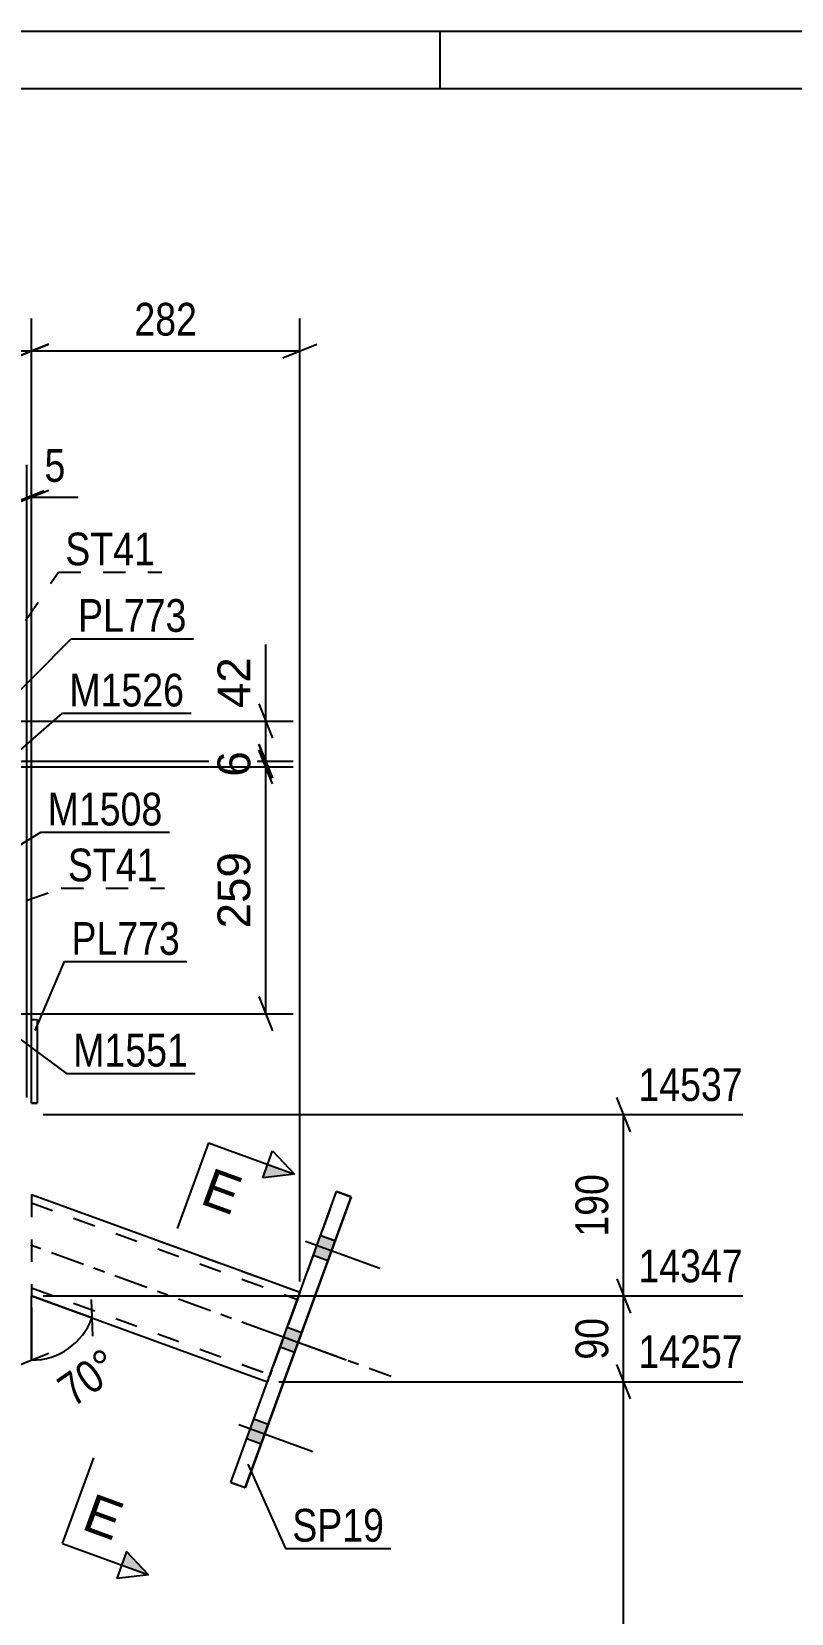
# Model space of a CAD drawing. Header units: millimetres. Extents: x -130 to 464, y -170 to 250.
# Drawn here: x 218.1 to 284.6, y 112 to 250.4 of the extents above; entities that cross this region are included whole.
import ezdxf

# ---------------------------------------------------------------- set-up
doc = ezdxf.new("R2010")
doc.units = ezdxf.units.MM
doc.linetypes.add('DXK_LINE_DOT2', pattern=[3.9198, 1.9599, -1.9599])
doc.linetypes.add('DXK_LINE_DOT3', pattern=[5.9187, 2.979, -0.9799, 0.9799, -0.9799])
doc.styles.add('Arial', font='ARIAL.TTF', dxfattribs={"height": 0.2})
doc.styles.add('Arial Narrow', font='ARIALN.TTF', dxfattribs={"height": 0.2})

# ---------------------------------------------------------------- blocks, each defined once
blk = doc.blocks.new('Unknown-284858639-1134')
at = {"color": 5, "linetype": 'Continuous'}
for p, q in [((463.84, 250.42), (-130.16, 250.42)), ((253.84, 245.42), (253.84, 250.42)), ((458.84, 245.42), (-125.16, 245.42))]:
    blk.add_line(p, q, dxfattribs=at)
blk = doc.blocks.new('Part-284858639-3448 - 3422')
at = {"color": 2, "linetype": 'Continuous'}
for p, q in [((218.09, 163.96), (218.59, 163.96)), ((218.59, 163.96), (218.59, 156.63)), ((218.59, 156.63), (218.09, 156.63)), ((218.09, 156.63), (218.59, 156.63))]:
    blk.add_line(p, q, dxfattribs=at)
at = {"color": 7, "linetype": 'DXK_LINE_DOT2'}
for p, q in [((218.09, 156.63), (218.09, 163.96)), ((218.09, 163.96), (218.59, 163.96)), ((218.09, 156.63), (218.09, 156.63)), ((218.59, 156.63), (218.59, 156.63)), ((218.59, 156.63), (218.59, 156.63))]:
    blk.add_line(p, q, dxfattribs=at)
blk = doc.blocks.new('Bolt-284858639-3584 - 3422')
at = {"linetype": 'Continuous'}
for points in [[(244.02, 142.87), (244.65, 144.6), (243.4, 145.05), (242.77, 143.33)], [(244.02, 142.87), (244.65, 144.6), (243.4, 145.05), (242.77, 143.33)], [(244.02, 142.87), (244.65, 144.59), (243.4, 145.05), (242.77, 143.33)], [(241.1, 134.85), (241.73, 136.57), (240.47, 137.03), (239.85, 135.3)], [(241.1, 134.84), (241.73, 136.57), (240.47, 137.02), (239.85, 135.3)], [(238.18, 126.82), (238.81, 128.54), (237.55, 129), (236.93, 127.28)], [(238.18, 126.82), (238.81, 128.54), (237.55, 129), (236.93, 127.28)], [(238.18, 126.82), (238.81, 128.54), (237.55, 129), (236.93, 127.27)]]:
    blk.add_hatch(color=1, dxfattribs=at).paths.add_polyline_path(points)
at = {"color": 1, "linetype": 'Continuous'}
for p, q in [((242.06, 144.56), (248.56, 142.2)), ((242.06, 144.56), (248.56, 142.2)), ((242.06, 144.56), (248.56, 142.19)), ((243.4, 145.05), (244.65, 144.6)), ((243.4, 145.05), (244.65, 144.6)), ((243.4, 145.05), (244.65, 144.59)), ((242.77, 143.33), (244.02, 142.87)), ((242.77, 143.33), (244.02, 142.87)), ((242.77, 143.33), (244.02, 142.87)), ((239.14, 136.54), (245.64, 134.17)), ((239.14, 136.53), (245.64, 134.17)), ((240.47, 137.03), (241.73, 136.57)), ((240.47, 137.02), (241.73, 136.57)), ((239.85, 135.3), (241.1, 134.85)), ((239.85, 135.3), (241.1, 134.84)), ((237.55, 129), (238.81, 128.54)), ((237.55, 129), (238.81, 128.54)), ((237.55, 129), (238.81, 128.54)), ((236.22, 128.51), (242.72, 126.14)), ((236.22, 128.51), (242.72, 126.14)), ((236.22, 128.51), (242.72, 126.14)), ((236.93, 127.28), (238.18, 126.82)), ((236.93, 127.28), (238.18, 126.82)), ((236.93, 127.27), (238.18, 126.82))]:
    blk.add_line(p, q, dxfattribs=at)
blk = doc.blocks.new('Part-284858639-3607 - 3422')
at = {"color": 2, "linetype": 'Continuous'}
for p, q in [((218.09, 148.63), (241.59, 140.08)), ((218.09, 139.76), (238.74, 132.25)), ((218.09, 139.76), (238.74, 132.25))]:
    blk.add_line(p, q, dxfattribs=at)
at = {"color": 7, "linetype": 'DXK_LINE_DOT2'}
for p, q in [((218.09, 148.63), (218.09, 139.76)), ((218.09, 148.63), (241.59, 140.08)), ((218.09, 147.92), (241.36, 139.45)), ((218.09, 147.92), (241.36, 139.45)), ((218.09, 140.47), (238.96, 132.88)), ((218.09, 140.47), (238.96, 132.87)), ((241.55, 139.98), (241.45, 139.71)), ((241.45, 139.71), (241.55, 139.98)), ((241.59, 140.08), (241.55, 139.98)), ((241.55, 139.98), (241.59, 140.08)), ((241.59, 140.08), (241.59, 140.08)), ((241.36, 139.45), (239.02, 133.02)), ((241.3, 139.31), (239.02, 133.02)), ((241.22, 139.07), (239.11, 133.26)), ((241.22, 139.07), (239.11, 133.26)), ((241.22, 139.07), (241.34, 139.41)), ((241.29, 139.27), (241.22, 139.07)), ((241.34, 139.4), (241.29, 139.27)), ((241.45, 139.71), (241.3, 139.31)), ((241.34, 139.41), (241.36, 139.45)), ((241.36, 139.45), (241.34, 139.4)), ((241.36, 139.45), (241.45, 139.71)), ((241.36, 139.45), (241.36, 139.45)), ((239.02, 133.02), (238.87, 132.62)), ((238.87, 132.61), (239.02, 133.02)), ((238.98, 132.92), (238.96, 132.87)), ((238.96, 132.88), (238.98, 132.92)), ((239.11, 133.26), (238.98, 132.92)), ((238.98, 132.92), (239.03, 133.06)), ((239.03, 133.06), (239.11, 133.26)), ((238.77, 132.34), (238.74, 132.25)), ((238.74, 132.25), (238.77, 132.34)), ((238.74, 132.25), (238.74, 132.25)), ((238.74, 132.25), (238.74, 132.25)), ((238.87, 132.62), (238.77, 132.34)), ((238.77, 132.34), (238.87, 132.61)), ((238.96, 132.87), (238.96, 132.88))]:
    blk.add_line(p, q, dxfattribs=at)
at = {"color": 7, "linetype": 'DXK_LINE_DOT3'}
blk.add_line((208.7, 147.62), (249.56, 132.74), dxfattribs=at)
blk = doc.blocks.new('Part-284858639-3538 - 3422')
at = {"color": 2, "linetype": 'Continuous'}
for p, q in [((235.53, 123.44), (244.79, 148.89)), ((236.78, 122.99), (246.05, 148.44)), ((246.05, 148.43), (236.78, 122.98)), ((246.05, 148.44), (244.79, 148.89)), ((246.04, 148.43), (246.05, 148.43)), ((246.05, 148.43), (246.05, 148.44)), ((236.78, 122.98), (235.53, 123.44)), ((235.53, 123.44), (235.53, 123.44)), ((235.53, 123.44), (235.53, 123.44)), ((235.53, 123.44), (236.78, 122.99)), ((236.78, 122.98), (236.78, 122.99))]:
    blk.add_line(p, q, dxfattribs=at)
at = {"color": 7, "linetype": 'DXK_LINE_DOT2'}
for p, q in [((235.53, 123.44), (244.79, 148.89)), ((244.79, 148.89), (246.04, 148.43)), ((244.79, 148.89), (244.79, 148.89))]:
    blk.add_line(p, q, dxfattribs=at)
blk = doc.blocks.new('StraightDimension-284858639-6621 - 3422')
at = {"color": 7, "linetype": 'Continuous'}
for p, q in [((218.09, 156.62), (218.09, 225.32)), ((241.57, 141.03), (241.57, 225.32)), ((219.59, 223.07), (216.59, 221.87)), ((240.07, 221.87), (243.07, 223.07)), ((218.09, 222.47), (241.57, 222.47))]:
    blk.add_line(p, q, dxfattribs=at)
at = {"color": 0}
blk.add_wipeout([(233.17, 223.22), (233.17, 227.42), (226.49, 227.42), (226.49, 223.22)], dxfattribs=at)
at = {"color": 3, "style": 'Arial Narrow'}
blk.add_text('282', height=2.863, dxfattribs=at).set_placement((227.09, 223.82))
blk = doc.blocks.new('StraightDimension-284858639-6622 - 3422')
at = {"color": 7, "linetype": 'Continuous'}
for p, q in [((176.43, 156.62), (176.43, 225.32)), ((218.09, 156.62), (218.09, 225.32)), ((177.93, 223.07), (174.93, 221.87)), ((216.59, 221.87), (219.59, 223.07)), ((176.43, 222.47), (218.09, 222.47))]:
    blk.add_line(p, q, dxfattribs=at)
at = {"color": 0}
blk.add_wipeout([(200.6, 223.22), (200.6, 227.42), (193.92, 227.42), (193.92, 223.22)], dxfattribs=at)
at = {"color": 3, "style": 'Arial Narrow'}
blk.add_text('500', height=2.863, dxfattribs=at).set_placement((194.52, 223.82))
blk = doc.blocks.new('AngleDimension-284858639-3965 - 3422')
at = {"color": 7, "linetype": 'Continuous'}
for p, q in [((223.37, 137.84), (218.09, 139.76)), ((218.09, 134.15), (218.09, 139.76)), ((218.09, 138.76), (218.09, 134.15)), ((223.32, 139.46), (223.42, 136.23)), ((216.59, 133.55), (219.59, 134.75))]:
    blk.add_line(p, q, dxfattribs=at)
blk.add_arc((218.09, 139.76), 5.62, 270, 340, dxfattribs=at)
at = {"color": 0}
blk.add_wipeout([(226.89, 132.84), (224.48, 136.28), (219.19, 132.57), (221.6, 129.13)], dxfattribs=at)
at = {"color": 3, "style": 'Arial Narrow'}
blk.add_text('70°', height=2.863, rotation=35.002, dxfattribs=at).set_placement((221.74, 129.97))
blk = doc.blocks.new('StraightDimension-284858639-4035 - 3422')
at = {"color": 7, "linetype": 'Continuous'}
for p, q in [((217.68, 157.13), (217.68, 212.52)), ((218.09, 156.63), (218.09, 212.52)), ((216.18, 209.07), (219.18, 210.27)), ((219.59, 210.27), (216.59, 209.07)), ((217.68, 209.67), (218.09, 209.67)), ((218.09, 209.67), (222.17, 209.67)), ((218.09, 209.67), (222.17, 209.67))]:
    blk.add_line(p, q, dxfattribs=at)
at = {"color": 0}
blk.add_wipeout([(221.65, 210.42), (221.65, 214.62), (218.62, 214.62), (218.62, 210.42)], dxfattribs=at)
at = {"color": 3, "style": 'Arial Narrow'}
blk.add_text('5', height=2.86, dxfattribs=at).set_placement((219.22, 211.02))
blk = doc.blocks.new('StraightDimension-284858639-6463 - 3422')
at = {"color": 7, "linetype": 'Continuous'}
for p, q in [((238.58, 190.08), (238.58, 196.78)), ((238.58, 190.08), (238.58, 196.78)), ((237.98, 191.58), (239.18, 188.58)), ((200.22, 190.08), (240.98, 190.08)), ((238.58, 186.57), (238.58, 190.08)), ((239.18, 185.07), (237.98, 188.07)), ((216.39, 186.57), (240.98, 186.57))]:
    blk.add_line(p, q, dxfattribs=at)
at = {"color": 0}
blk.add_wipeout([(237.83, 196.26), (233.63, 196.26), (233.63, 190.61), (237.83, 190.61)], dxfattribs=at)
at = {"color": 3, "style": 'Arial'}
blk.add_text('42', height=2.865, rotation=90.0002, dxfattribs=at).set_placement((237.23, 191.21))
blk = doc.blocks.new('StraightDimension-284858639-6464 - 3422')
at = {"color": 7, "linetype": 'Continuous'}
for p, q in [((237.98, 188.07), (239.18, 185.07)), ((239.18, 184.57), (237.98, 187.57)), ((216.39, 186.57), (240.98, 186.57)), ((216.89, 186.07), (240.98, 186.07)), ((238.58, 186.07), (238.58, 186.57))]:
    blk.add_line(p, q, dxfattribs=at)
at = {"color": 0}
blk.add_wipeout([(237.83, 188.03), (233.63, 188.03), (233.63, 184.61), (237.83, 184.61)], dxfattribs=at)
at = {"color": 3, "style": 'Arial'}
blk.add_text('6', height=2.87, rotation=90.0002, dxfattribs=at).set_placement((237.23, 185.21))
blk = doc.blocks.new('StraightDimension-284858639-6465 - 3422')
at = {"color": 7, "linetype": 'Continuous'}
for p, q in [((239.18, 184.57), (237.98, 187.57)), ((216.89, 186.07), (240.98, 186.07)), ((238.58, 164.46), (238.58, 186.07)), ((237.98, 165.96), (239.18, 162.96)), ((216.89, 164.46), (240.98, 164.46))]:
    blk.add_line(p, q, dxfattribs=at)
at = {"color": 0}
blk.add_wipeout([(237.83, 179.2), (233.63, 179.2), (233.63, 171.33), (237.83, 171.33)], dxfattribs=at)
at = {"color": 3, "style": 'Arial'}
blk.add_text('259', height=2.865, rotation=90.0002, dxfattribs=at).set_placement((237.23, 171.93))
blk = doc.blocks.new('StraightDimension-284858639-9737 - 3422')
at = {"color": 7, "linetype": 'Continuous'}
for p, q in [((270.51, 154.13), (269.31, 157.13)), ((219.09, 155.63), (280.35, 155.63)), ((269.91, 139.76), (269.91, 155.63)), ((269.31, 141.26), (270.51, 138.26)), ((219.09, 139.76), (280.35, 139.76))]:
    blk.add_line(p, q, dxfattribs=at)
at = {"color": 0}
blk.add_wipeout([(269.16, 151.04), (264.96, 151.04), (264.96, 144.35), (269.16, 144.35)], dxfattribs=at)
at = {"color": 3, "style": 'Arial Narrow'}
blk.add_text('190', height=2.863, rotation=90.0002, dxfattribs=at).set_placement((268.56, 144.95))
at = {"color": 0, "linetype": 'Continuous'}
blk.add_wipeout([(280.95, 156.23), (280.95, 160.43), (270.61, 160.43), (270.61, 156.23)], dxfattribs=at)
at = {"color": 3, "linetype": 'Continuous', "style": 'Arial Narrow'}
blk.add_text('14537', height=2.863, dxfattribs=at).set_placement((271.21, 156.83))
blk = doc.blocks.new('StraightDimension-284858639-9738 - 3422')
at = {"color": 7, "linetype": 'Continuous'}
for p, q in [((269.31, 141.26), (270.51, 138.26)), ((219.09, 139.76), (280.35, 139.76)), ((269.91, 132.25), (269.91, 139.76)), ((270.51, 130.75), (269.31, 133.75)), ((239.74, 132.25), (280.35, 132.25))]:
    blk.add_line(p, q, dxfattribs=at)
at = {"color": 0, "linetype": 'Continuous'}
blk.add_wipeout([(280.95, 140.36), (280.95, 144.56), (270.61, 144.56), (270.61, 140.36)], dxfattribs=at)
at = {"color": 0}
blk.add_wipeout([(269.16, 138.43), (264.96, 138.43), (264.96, 133.58), (269.16, 133.58)], dxfattribs=at)
at = {"color": 3, "linetype": 'Continuous', "style": 'Arial Narrow'}
blk.add_text('14347', height=2.863, dxfattribs=at).set_placement((271.21, 140.96))
at = {"color": 3, "style": 'Arial Narrow'}
blk.add_text('90', height=2.863, rotation=90.0002, dxfattribs=at).set_placement((268.56, 134.18))
blk = doc.blocks.new('StraightDimension-284858639-9739 - 3422')
at = {"color": 7, "linetype": 'Continuous'}
for p, q in [((270.51, 130.75), (269.31, 133.75)), ((239.74, 132.25), (280.35, 132.25)), ((269.91, 61.1), (269.91, 132.25)), ((269.31, 62.6), (270.51, 59.6)), ((219.09, 61.1), (280.35, 61.1))]:
    blk.add_line(p, q, dxfattribs=at)
at = {"color": 0}
blk.add_wipeout([(269.16, 100.93), (264.96, 100.93), (264.96, 92.42), (269.16, 92.42)], dxfattribs=at)
at = {"color": 3, "style": 'Arial Narrow'}
blk.add_text('3276', height=2.863, rotation=90.0002, dxfattribs=at).set_placement((268.56, 93.02))
at = {"color": 0, "linetype": 'Continuous'}
blk.add_wipeout([(280.95, 132.85), (280.95, 137.05), (270.61, 137.05), (270.61, 132.85)], dxfattribs=at)
at = {"color": 3, "linetype": 'Continuous', "style": 'Arial Narrow'}
blk.add_text('14257', height=2.863, dxfattribs=at).set_placement((271.21, 133.45))
blk = doc.blocks.new('Mark-284858639-3534 - 3422')
at = {"color": 0}
blk.add_wipeout([(248.95, 118.26), (248.95, 121.26), (240.91, 121.26), (240.91, 118.26)], dxfattribs=at)
blk.add_wipeout([(248.95, 118.26), (248.95, 121.26), (240.91, 121.26), (240.91, 118.26)], dxfattribs=at)
at = {"color": 30, "linetype": 'Continuous'}
for p, q in [((237.02, 125.05), (240.31, 117.66)), ((240.31, 117.66), (249.55, 117.66))]:
    blk.add_line(p, q, dxfattribs=at)
at = {"color": 3, "style": 'Arial Narrow'}
blk.add_text('SP19', height=2.863, dxfattribs=at).set_placement((240.91, 118.26))
blk = doc.blocks.new('Mark-284858639-3424 - 3422')
at = {"color": 0}
blk.add_wipeout([(229.55, 180.94), (229.55, 183.94), (219.5, 183.94), (219.5, 180.94)], dxfattribs=at)
blk.add_wipeout([(229.55, 180.94), (229.55, 183.94), (219.5, 183.94), (219.5, 180.94)], dxfattribs=at)
at = {"color": 30, "linetype": 'Continuous'}
for p, q in [((210.25, 175.1), (218.9, 180.34)), ((218.9, 180.34), (230.15, 180.34))]:
    blk.add_line(p, q, dxfattribs=at)
at = {"color": 3, "style": 'Arial Narrow'}
blk.add_text('M1508', height=2.863, dxfattribs=at).set_placement((219.5, 180.94))
blk = doc.blocks.new('Mark-284858639-3444 - 3422')
at = {"color": 0}
blk.add_wipeout([(231.09, 169.62), (231.09, 172.62), (221.58, 172.62), (221.58, 169.62)], dxfattribs=at)
blk.add_wipeout([(231.09, 169.62), (231.09, 172.62), (221.58, 172.62), (221.58, 169.62)], dxfattribs=at)
at = {"color": 30, "linetype": 'Continuous'}
for p, q in [((218.4, 163), (220.98, 169.02)), ((220.98, 169.02), (231.69, 169.02))]:
    blk.add_line(p, q, dxfattribs=at)
at = {"color": 3, "style": 'Arial Narrow'}
blk.add_text('PL773', height=2.863, dxfattribs=at).set_placement((221.58, 169.62))
blk = doc.blocks.new('Mark-284858639-3459 - 3422')
at = {"color": 0}
blk.add_wipeout([(231.8, 159.84), (231.8, 162.84), (221.74, 162.84), (221.74, 159.84)], dxfattribs=at)
blk.add_wipeout([(231.8, 159.84), (231.8, 162.84), (221.74, 162.84), (221.74, 159.84)], dxfattribs=at)
at = {"color": 30, "linetype": 'Continuous'}
for p, q in [((216.11, 162.96), (221.14, 159.24)), ((221.14, 159.24), (232.4, 159.24))]:
    blk.add_line(p, q, dxfattribs=at)
at = {"color": 3, "style": 'Arial Narrow'}
blk.add_text('M1551', height=2.863, dxfattribs=at).set_placement((221.74, 159.84))
blk = doc.blocks.new('Mark-284858639-3489 - 3422')
at = {"color": 0}
blk.add_wipeout([(231.66, 197.89), (231.66, 200.89), (222.16, 200.89), (222.16, 197.89)], dxfattribs=at)
blk.add_wipeout([(231.66, 197.89), (231.66, 200.89), (222.16, 200.89), (222.16, 197.89)], dxfattribs=at)
at = {"color": 30, "linetype": 'Continuous'}
for p, q in [((210.53, 186.18), (221.56, 197.29)), ((221.56, 197.29), (232.26, 197.29))]:
    blk.add_line(p, q, dxfattribs=at)
at = {"color": 3, "style": 'Arial Narrow'}
blk.add_text('PL773', height=2.863, dxfattribs=at).set_placement((222.16, 197.89))
blk = doc.blocks.new('Mark-284858639-3500 - 3422')
at = {"color": 0}
blk.add_wipeout([(231.45, 191.36), (231.45, 194.36), (221.4, 194.36), (221.4, 191.36)], dxfattribs=at)
blk.add_wipeout([(231.45, 191.36), (231.45, 194.36), (221.4, 194.36), (221.4, 191.36)], dxfattribs=at)
at = {"color": 30, "linetype": 'Continuous'}
for p, q in [((205.66, 177.56), (220.8, 190.76)), ((220.8, 190.76), (232.05, 190.76))]:
    blk.add_line(p, q, dxfattribs=at)
at = {"color": 3, "style": 'Arial Narrow'}
blk.add_text('M1526', height=2.863, dxfattribs=at).set_placement((221.4, 191.36))
blk = doc.blocks.new('SectionMark-284858639-4063 - 3422')
at = {"linetype": 'Continuous'}
for points in [[(238.32, 150.11), (238.75, 151.28), (241.1, 150.43)], [(225.98, 116.2), (226.41, 117.38), (228.33, 115.35)]]:
    blk.add_hatch(color=6, dxfattribs=at).paths.add_polyline_path(points)
at = {"color": 6, "linetype": 'Continuous'}
for p, q in [((238.32, 150.11), (239.18, 152.46)), ((239.18, 152.46), (241.1, 150.43)), ((241.1, 150.43), (238.32, 150.11)), ((226.41, 117.38), (225.55, 115.03)), ((228.33, 115.35), (226.41, 117.38)), ((228.33, 115.35), (225.55, 115.03))]:
    blk.add_line(p, q, dxfattribs=at)
at = {"color": 0, "linetype": 'Continuous'}
for points in [[(235.65, 146.82), (236.84, 150.11), (233.92, 151.18), (232.72, 147.89)], [(225.27, 118.32), (226.47, 121.61), (223.55, 122.67), (222.35, 119.39)]]:
    blk.add_wipeout(points, dxfattribs=at)
at = {"color": 6, "linetype": 'Continuous'}
for p, q in [((233.58, 153.16), (230.84, 145.65)), ((233.58, 153.16), (241.1, 150.43)), ((220.81, 118.08), (223.55, 125.6)), ((220.81, 118.08), (228.33, 115.35))]:
    blk.add_line(p, q, dxfattribs=at)
at = {"color": 3, "linetype": 'Continuous', "style": 'Arial'}
for p in [(232.72, 147.89), (222.35, 119.39)]:
    blk.add_text('E', height=3.34, rotation=-20.002, dxfattribs=at).set_placement(p)
blk = doc.blocks.new('Mark-284858639-9249 - 3422')
at = {"color": 0}
blk.add_wipeout([(228.89, 203.71), (228.89, 206.71), (221.04, 206.71), (221.04, 203.71)], dxfattribs=at)
blk.add_wipeout([(228.89, 203.71), (228.89, 206.71), (221.04, 206.71), (221.04, 203.71)], dxfattribs=at)
at = {"color": 30, "linetype": 'DXK_LINE_DOT2'}
for p, q in [((199.93, 172.93), (220.44, 203.11)), ((220.44, 203.11), (229.49, 203.11))]:
    blk.add_line(p, q, dxfattribs=at)
at = {"color": 3, "style": 'Arial Narrow'}
blk.add_text('ST41', height=2.863, dxfattribs=at).set_placement((221.04, 203.71))
blk = doc.blocks.new('Mark-284858639-9252 - 3422')
at = {"color": 0}
blk.add_wipeout([(229.13, 176.05), (229.13, 179.05), (221.27, 179.05), (221.27, 176.05)], dxfattribs=at)
blk.add_wipeout([(229.13, 176.05), (229.13, 179.05), (221.27, 179.05), (221.27, 176.05)], dxfattribs=at)
at = {"color": 30, "linetype": 'DXK_LINE_DOT2'}
for p, q in [((206.6, 170.5), (220.67, 175.45)), ((220.67, 175.45), (229.73, 175.45))]:
    blk.add_line(p, q, dxfattribs=at)
at = {"color": 3, "style": 'Arial Narrow'}
blk.add_text('ST41', height=2.863, dxfattribs=at).set_placement((221.27, 176.05))

msp = doc.modelspace()

# ---------------------------------------------------------------- block references
for name in ['Unknown-284858639-1134', 'Part-284858639-3448 - 3422', 'Part-284858639-3607 - 3422', 'Part-284858639-3538 - 3422', 'Bolt-284858639-3584 - 3422']:
    msp.add_blockref(name, (0, 0))

# ---------------------------------------------------------------- next in the draw order: block references
for name in ['StraightDimension-284858639-6621 - 3422', 'AngleDimension-284858639-3965 - 3422']:
    msp.add_blockref(name, (0, 0))

# ---------------------------------------------------------------- next in the draw order: block references
msp.add_blockref('StraightDimension-284858639-6622 - 3422', (0, 0))

# ---------------------------------------------------------------- next in the draw order: block references
msp.add_blockref('StraightDimension-284858639-4035 - 3422', (0, 0))

# ---------------------------------------------------------------- next in the draw order: block references
for name in ['StraightDimension-284858639-6463 - 3422', 'StraightDimension-284858639-9737 - 3422']:
    msp.add_blockref(name, (0, 0))

# ---------------------------------------------------------------- next in the draw order: block references
for name in ['StraightDimension-284858639-6464 - 3422', 'StraightDimension-284858639-9738 - 3422']:
    msp.add_blockref(name, (0, 0))

# ---------------------------------------------------------------- next in the draw order: block references
for name in ['StraightDimension-284858639-6465 - 3422', 'StraightDimension-284858639-9739 - 3422']:
    msp.add_blockref(name, (0, 0))

# ---------------------------------------------------------------- next in the draw order: block references
for name in ['Mark-284858639-3489 - 3422', 'Mark-284858639-3424 - 3422', 'Mark-284858639-3444 - 3422', 'Mark-284858639-3534 - 3422']:
    msp.add_blockref(name, (0, 0))

# ---------------------------------------------------------------- next in the draw order: block references
for name in ['Mark-284858639-3500 - 3422', 'Mark-284858639-3459 - 3422', 'SectionMark-284858639-4063 - 3422']:
    msp.add_blockref(name, (0, 0))

# ---------------------------------------------------------------- next in the draw order: block references
msp.add_blockref('Mark-284858639-9249 - 3422', (0, 0))

# ---------------------------------------------------------------- next in the draw order: block references
msp.add_blockref('Mark-284858639-9252 - 3422', (0, 0))

doc.saveas('drawing.dxf')
